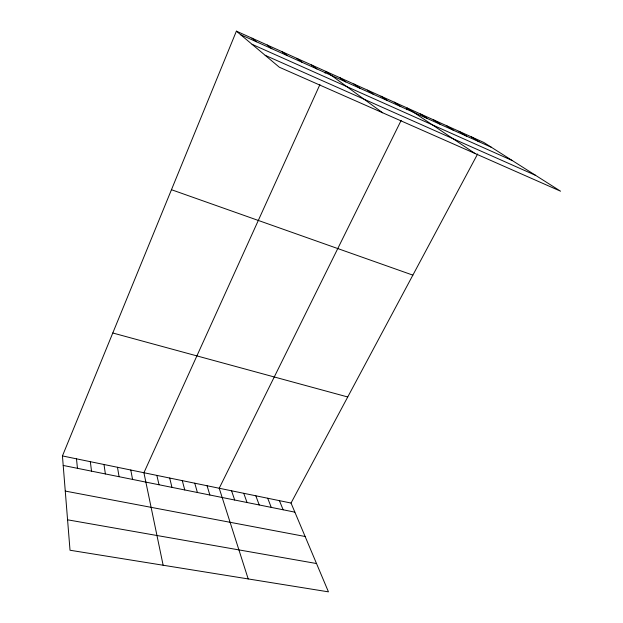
<?xml version="1.0" encoding="UTF-8"?>
<svg xmlns="http://www.w3.org/2000/svg" width="623" height="623" viewBox="0 0 623 623"><rect width="100%" height="100%" fill="white"/><g stroke="black" fill="none" stroke-linecap="round" stroke-linejoin="round"><path stroke-width="0.93" d="M477.631 153.967L291.034 503.049L328.446 591.85L70.017 550.241L62.44 455.935L236.397 31.15L483.783 142.449L560.56 191.199L279.345 67.229L236.397 31.15M319.918 84.564L143.921 472.732L163.14 565.232M325.089 73.164L325.884 71.411L382.693 112.786M401.157 120.403L219.218 488.253L248.195 578.931M406.461 109.679L407.278 108.028L475.084 153.515M67.572 519.808L316.507 563.527M65.267 491.08L305.122 536.496M63.203 465.443L294.858 512.145M62.44 455.935L291.034 503.049M112.786 332.994L347.727 396.976M171.465 189.711L412.862 275.132M265.18 55.322L535.655 175.382M252.074 44.319L512.254 160.532M240.603 34.678L491.469 147.332M471.51 136.928L479.048 141.756M459.05 131.321L466.44 136.094M446.403 125.636L453.637 130.347M433.561 119.857L440.64 124.507M420.517 113.986L427.433 118.58M394.227 102.156L400.799 106.619M380.98 96.199L387.366 100.583M367.523 90.148L373.722 94.462M353.856 83.996L359.868 88.24M339.979 77.75L345.796 81.917M311.562 64.971L316.951 68.966M297.015 58.422L302.186 62.331M282.227 51.771L287.164 55.595M267.197 45.012L271.901 48.734M251.926 38.135L256.38 41.764M279.439 500.666L283.13 509.778M267.703 498.244L271.254 507.387M255.812 495.791L259.223 504.957M243.772 493.315L247.035 502.496M231.569 490.799L234.684 500.012M207.07 485.745L209.865 495.005M194.765 483.207L197.398 492.497M182.298 480.645L184.766 489.951M169.674 478.036L171.971 487.373M156.879 475.404L159.013 484.756M130.791 470.022L132.559 479.422M117.49 467.281L119.063 476.704M104.002 464.501L105.38 473.947M90.335 461.682L91.519 471.152M76.481 458.832L77.462 468.317"/></g></svg>
